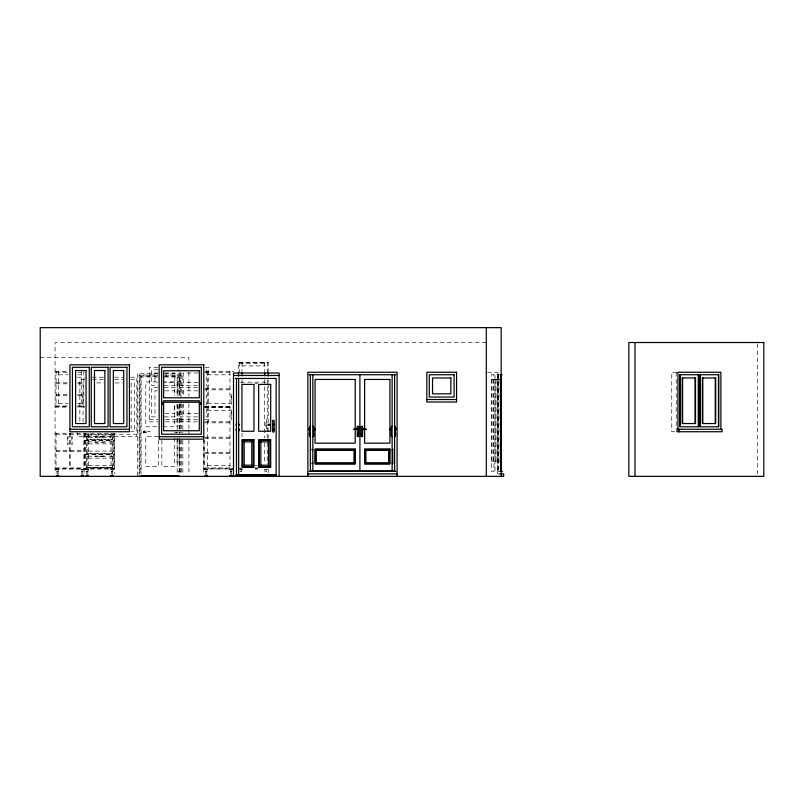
<?xml version="1.0" encoding="UTF-8"?>
<svg xmlns="http://www.w3.org/2000/svg" width="804" height="804" viewBox="0 0 804 804"><rect width="100%" height="100%" fill="white"/><g stroke="black" fill="none" stroke-linecap="round" stroke-linejoin="round"><path stroke-width="0.6" stroke-dasharray="4.02 3.01" d="M175.171 432.16L174.428 432.17M67.636 436.522L67.888 444.702L68.129 436.522M71.747 436.522L71.998 444.702L72.249 436.522M143.574 431.567L144.137 431.195M179.382 395.397L179.382 376.724L181.121 374.986L165.051 374.986M143.574 431.909L144.469 432.1M56.059 433.225L56.059 469.516L58.29 469.908L59.034 468.913M80.842 468.913L81.586 469.908L83.817 469.516L83.817 433.225M85.807 433.225L85.807 469.516L88.038 469.908L88.782 468.913M110.59 468.913L111.334 469.908L113.565 469.516L113.565 433.225M204.769 440.12L204.769 469.516L207 469.908L207.744 468.913M229.552 468.913L230.296 469.908L232.527 469.516M241.692 469.908L241.692 471.646L240.205 471.646L240.205 469.908L242.436 469.516L240.205 469.516M266.476 469.908L267.219 469.516L264.245 469.516L266.476 469.908L266.476 471.646L264.988 471.646L264.988 469.908M143.795 431.306L144.529 432.019L144.479 431.497M175.171 432.291L176.91 432.24M486.309 342.514L55.074 342.514L55.074 473.878M40.2 357.388L188.9 357.388L188.9 363.649M238.547 362.423L268.144 362.423M239.461 363.338L267.219 363.338M242.014 365.89L264.667 365.89M157.926 367.297L149.253 367.297L149.253 421.829L157.926 421.829M205.01 367.297L208.728 367.297L208.728 421.829M157.986 369.78L151.725 369.78L151.725 385.639L157.986 385.639M55.074 371.267L68.712 371.337M204.769 371.267L233.512 371.267M56.059 372.262L68.129 372.262M77.787 372.262L83.817 372.262M204.769 372.262L232.527 372.262L232.527 371.267M487.556 372.262L500.028 372.262M676.707 372.262L671.752 372.262L671.752 431.738L676.707 431.738M157.433 373.006L154.951 373.006L154.951 382.423L157.433 382.423M164.86 373.006L174.78 373.006L174.78 382.423L164.86 382.423M198.075 373.006L183.201 373.006L183.201 382.423L198.075 382.423M158.257 373.247L137.353 373.247L137.353 476.35M164.408 373.247L182.86 373.247L182.86 395.608M501.183 374.734L494.993 374.734L494.993 471.395L497.465 471.395L497.465 374.734M58.612 374.815L68.149 374.815M77.686 374.815L81.264 374.815M207.321 374.815L229.974 374.815M139.092 476.35L139.092 374.986L157.634 374.986M157.664 375.237L139.333 375.237L139.333 473.857M164.991 375.237L180.87 375.237L180.87 396.452M139.092 374.986L140.821 376.724L158.237 376.724M164.458 376.724L179.382 376.724M158.267 376.965L141.072 376.965L141.072 473.868M164.408 376.965L179.141 376.965L179.141 395.598L179.161 381.92M77.375 377.217L84.812 377.217M92.249 377.217L103.394 377.217M114.55 377.217L123.223 377.217M130.66 377.217L136.861 377.217L136.861 436.703L77.375 436.703L77.375 432.984M491.515 379.448L493.998 379.448M494.993 379.448L497.465 379.448M498.209 379.448L500.932 379.448M84.812 379.699L79.857 379.699L79.857 421.829M92.249 379.699L103.394 379.699M114.55 379.699L123.223 379.699M130.66 379.699L134.379 379.699L134.379 431.738L130.66 431.738M494.892 379.699L499.776 379.699M157.222 381.92L145.775 381.92L145.775 426.783L158.368 426.783M162.981 381.92L180.377 381.92M240.667 382.171L267.219 382.171M56.059 382.835L68.129 382.835M77.787 382.835L83.817 382.835M96.641 382.915L104.038 382.915M115.133 382.915L122.53 382.915M255.149 383.407L257.571 383.407M56.059 383.83L68.129 383.83M77.787 383.83L83.817 383.83M164.237 385.639L177.996 385.639L177.996 369.78M197.493 385.639L179.985 385.639L179.985 369.78M157.986 387.628L151.725 387.628L151.725 416.874L157.986 416.874M164.237 387.628L177.996 387.628L177.996 396.151M197.493 387.628L179.985 387.628L179.985 396.151M204.769 388.865L232.527 388.865M204.769 389.86L232.527 389.86M157.433 390.844L154.951 390.844L154.951 413.648L157.433 413.648M164.86 390.844L174.78 390.844L174.78 395.648M198.075 390.844L183.201 390.844L183.201 395.648M56.059 394.402L68.129 394.402M77.787 394.402L83.817 394.402M83.053 394.593L82.46 394.593L82.46 403.909L83.053 403.909M56.059 395.387L68.129 395.387M77.787 395.387L83.817 395.387M58.612 403.417L68.149 403.417M77.686 403.417L81.264 403.417M207.321 403.417L229.974 403.417M56.059 405.97L68.129 405.97M77.787 405.97L83.817 405.97M204.769 406.462L232.527 406.462M55.144 406.884L68.712 406.884M77.335 406.884L84.742 406.884L77.787 406.955M205.01 406.884L232.286 406.884M55.074 406.955L68.129 406.955M203.854 407.035L232.286 407.035M204.769 407.457L232.527 407.457M207.321 410.502L229.974 410.502M164.86 413.648L174.78 413.648L174.78 404.05M198.075 413.648L183.201 413.648L183.201 404.05M164.237 416.874L177.996 416.874L177.996 403.467M197.493 416.874L179.985 416.874L179.985 403.467M149.253 419.346L157.926 419.346M165.363 419.346L197.583 419.346M205.01 419.346L208.728 419.346M165.363 421.829L197.583 421.829M204.769 421.829L232.527 421.829M204.769 422.824L232.527 422.824M162.981 426.783L174.428 426.783L174.428 404.352M55.074 433.225L114.55 433.225L114.55 473.878M56.059 434.22L136.861 434.22M88.36 436.029L111.012 436.029M158.368 436.703L145.775 436.703L145.775 466.441L158.368 466.441L158.368 437.939M204.769 437.195L232.527 437.195M88.36 437.517L111.012 437.517M204.769 438.18L232.527 438.18M87.194 439.205L112.168 439.205M84.882 440.24L114.48 440.24M84.882 440.391L114.48 440.391M88.36 443.858L111.012 443.858M56.059 450.582L83.817 450.582M88.36 451.074L111.012 451.074M56.059 451.567L83.817 451.567M204.769 452.562L232.527 452.562M87.194 453.506L112.168 453.506M204.769 453.546L232.527 453.546M84.882 454.541L114.48 454.541M84.882 454.692L114.48 454.692M88.36 458.159L111.012 458.159M491.515 461.486L493.998 461.486M494.993 461.486L497.465 461.486M498.209 461.486L500.932 461.486M88.36 465.375L111.012 465.375M207.321 465.375L229.974 465.375M255.129 465.375L257.511 465.375M87.194 467.385L112.168 467.385M56.059 467.928L83.817 467.928M85.807 467.928L113.565 467.928M204.769 467.928L232.527 467.928M255.149 467.928L257.571 467.928M55.144 468.843L114.48 468.843L114.48 433.306M233.441 468.843L203.854 468.843L203.854 440.411M239.703 468.843L242.014 468.843M255.129 468.843L257.511 468.843M55.074 468.913L114.55 468.913M203.774 468.913L233.512 468.913M238.476 468.913L241.341 468.913M255.149 468.913L257.571 468.913M56.059 469.516L59.034 469.516M80.842 469.516L83.817 469.516M85.807 469.516L88.782 469.516M110.59 469.516L113.565 469.516M204.769 469.516L207.744 469.516M229.552 469.516L232.085 469.516M177.905 471.395L180.377 471.395M497.716 471.395L500.932 471.395M500.028 473.878L497.716 473.878L497.716 372.262M179.382 432.24L181.865 432.17M757.599 343.77L757.599 473.847M676.214 372.262L676.214 431.738M498.952 379.448L498.952 461.486M498.46 374.734L498.46 471.395M498.209 374.734L498.209 471.395M496.972 379.448L496.972 461.486M495.485 379.448L495.485 461.486M493.505 379.448L493.505 461.486M492.018 379.448L492.018 461.486M268.144 372.433L268.214 362.343L238.476 362.343L238.547 372.433M268.214 379.9L268.144 382.453M268.214 383.659L268.214 422.522M268.144 427.527L268.144 438.793M268.214 468.913L268.214 473.878M267.219 362.343L267.219 372.373M267.219 379.9L267.219 422.522M267.219 427.547L267.219 437.577M267.219 442.592L267.219 463.898M266.456 423.145L266.456 419.648L265.863 419.648L265.863 428.964L266.456 428.964L266.456 424.301M264.667 362.423L264.667 370.865M264.667 379.568L264.667 438.019M264.667 442.994L264.667 462.883M242.014 362.423L242.014 370.865M242.014 379.568L242.014 383.297M242.014 433.044L242.014 438.019M239.461 362.343L239.461 372.373M231.783 469.908L231.783 471.646L230.296 471.646L230.296 469.908M231.582 471.646L231.582 475.415M230.497 471.646L230.497 474.159M229.974 371.337L229.974 468.843M207.321 371.337L207.321 468.843M207 469.908L207 471.646L205.512 471.646L205.512 469.908M206.799 471.646L206.799 475.415M206.256 369.78L206.256 385.639M206.256 387.628L206.256 416.874M205.703 471.646L205.703 474.159M203.774 440.12L203.774 473.878M188.9 372.413L188.9 396.211M188.9 403.719L188.9 428.763M188.9 430.019L188.9 433.778M188.9 440.039L188.9 473.847M182.86 404.301L182.86 432.874M182.86 440.331L182.86 473.868M181.121 374.986L181.121 396.261M181.121 403.769L181.121 428.793M181.121 440.059L181.121 473.847M180.87 403.95L180.87 428.914M180.87 440.15L180.87 473.857M179.382 404.121L179.382 429.024M179.382 432.16L179.382 432.964M179.382 440.24L179.382 473.857M179.161 404.352L179.161 426.783M179.161 437.939L179.161 466.441M179.141 404.291L179.141 432.964M179.141 440.321L179.141 473.868M177.161 376.965L177.161 395.598L177.131 381.92M177.161 404.301L177.161 432.964M177.161 440.321L177.161 473.868M177.131 404.352L177.131 426.783M177.131 437.939L177.131 466.441M176.91 432.16L176.91 432.964M174.428 381.92L174.428 395.628M174.428 437.939L174.428 466.441L161.845 466.441L161.845 437.939M140.821 376.724L140.821 476.35M131.163 382.915L131.163 428.522M112.821 469.908L112.821 471.646L111.334 471.646L111.334 469.908M112.62 471.646L112.62 475.415M112.168 434.793L112.168 439.497M112.168 441.878L112.168 453.798M112.168 456.18L112.168 467.677M111.525 471.646L111.525 474.159M111.012 433.306L111.012 468.843M104.339 441.828L104.339 442.421L95.023 442.421L95.023 441.828M88.36 433.306L88.36 468.843M88.038 469.908L88.038 471.646L86.551 471.646L86.551 469.908M87.837 471.646L87.837 475.415M87.194 434.793L87.194 439.497M87.194 441.878L87.194 453.798M87.194 456.18L87.194 467.677M86.742 471.646L86.742 474.159M84.882 433.306L84.882 468.843M84.812 433.225L84.812 473.878M83.817 371.267L83.817 406.955M83.073 382.915L83.073 422.361M83.073 469.908L83.073 471.646L81.586 471.646L81.586 469.908M82.882 471.646L82.882 475.415M81.787 471.646L81.787 474.159M81.264 371.337L81.264 406.884M70.018 433.306L70.018 468.843M69.868 433.306L69.868 468.843M58.612 371.337L58.612 406.884M58.29 469.908L58.29 471.646L56.803 471.646L56.803 469.908M58.099 471.646L58.099 475.415M57.004 471.646L57.004 474.159M56.059 371.267L56.059 406.955M143.223 431.597L144.037 432.562L149.996 431.939L149.906 431.346L144.037 430.924L143.223 431.597M493.998 374.734L491.515 374.734L491.515 471.395L493.998 471.395L493.998 374.734M231.753 394.593L231.16 394.593L231.16 403.909L231.753 403.909L231.753 394.593M231.753 410.01L231.16 410.01L231.16 419.326L231.753 419.326L231.753 410.01M112.912 434.793L86.45 434.793L86.45 439.497L112.912 439.497L112.912 434.793M104.339 436.471L95.023 436.471L95.023 437.074L104.339 437.074L104.339 436.471M112.912 441.878L86.45 441.878L86.45 453.798L112.912 453.798L112.912 441.878M104.339 456.129L95.023 456.129L95.023 456.722L104.339 456.722L104.339 456.129M112.912 456.18L86.45 456.18L86.45 467.677L112.912 467.677L112.912 456.18M143.424 432.813A1.236 1.236 0 0 0 145.283 431.738A1.236 1.236 0 0 0 143.424 430.673A1.236 1.236 0 0 0 143.424 432.813"/><path stroke-width="1.21" d="M310.344 450.33L310.937 449.436M312.233 463.617L312.826 462.722M392.131 450.33L392.724 449.436M253.26 466.682L251.773 465.194L251.773 441.898L253.26 440.411L242.687 440.411L242.687 466.682L253.26 466.682L253.26 440.411M242.687 466.682L244.175 465.194L244.175 441.898L242.687 440.411M269.953 466.682L268.466 465.194L268.466 441.898L269.953 440.411L259.38 440.411L259.38 466.682L269.953 466.682L269.953 440.411M259.38 466.682L260.868 465.194L260.868 441.898L259.38 440.411M315.399 463.617L316.294 462.722L353.971 462.722L354.855 463.617L354.855 449.436L315.399 449.436L315.399 463.617L354.855 463.617M315.399 449.436L316.294 450.33L353.971 450.33L354.855 449.436M364.966 463.617L365.86 462.722L388.664 462.722L389.558 463.617L389.558 449.436L364.966 449.436L364.966 463.617L389.558 463.617M364.966 449.436L365.86 450.33L388.664 450.33L389.558 449.436M269.541 424.351C267.27 423.497 267.33 426.11 269.541 425.256M309.108 374.734L395.849 374.734M502.178 374.734L500.691 374.734L500.691 471.395M233.512 375.478L279.119 375.478M235.25 378.453L276.144 378.453L276.144 475.365L235.25 475.365M426.834 399.518L456.571 399.518M161.644 404.231L162.438 404.231L163.624 400.764L199.312 400.764L200.508 404.231L201.301 404.231M310.344 426.391L309.6 426.391L309.6 436.552L310.344 436.552M312.826 426.391L313.57 426.391L313.57 436.552L312.826 436.552M392.131 426.391L391.387 426.391L391.387 436.552L392.131 436.552M394.613 426.391L395.357 426.391L395.357 436.552L394.613 436.552M69.938 429.266L129.424 429.266M677.199 429.266L722.113 429.266L722.113 431.738L677.199 431.738M159.162 436.703L203.774 436.703M244.175 441.898L251.773 441.898M260.868 441.898L268.466 441.898M244.175 465.194L251.773 465.194M260.868 465.194L268.466 465.194M310.344 470.903L394.613 470.903M309.108 471.395L395.849 471.395M499.947 471.395L502.42 471.395M307.872 473.878L397.096 473.878M500.098 473.878L503.666 473.878L503.666 476.35L40.2 476.35L40.2 327.65L501.183 327.65L501.183 476.35M236.487 474.862L276.144 474.862M141.072 475.857L179.141 475.857M56.511 476.008L58.591 476.008M81.294 476.008L83.375 476.008M86.249 476.008L88.329 476.008M111.032 476.008L113.113 476.008M205.211 476.008L207.291 476.008M229.994 476.008L232.075 476.008M239.914 476.008L241.994 476.008M264.697 476.008L266.777 476.008M56.36 476.159L58.742 476.159M81.144 476.159L83.526 476.159M86.098 476.159L88.48 476.159M110.882 476.159L113.263 476.159M205.06 476.159L207.442 476.159M229.843 476.159L232.225 476.159M239.763 476.159L242.145 476.159M264.546 476.159L266.928 476.159M392.131 462.722L392.724 463.617M312.233 449.436L312.826 450.33M310.344 462.722L310.937 463.617M720.876 429.266L720.876 372.262L677.943 372.262L677.943 431.738M718.474 374.734L718.474 426.783M715.259 377.96L715.259 423.557M702.807 377.96L702.807 423.557M700.264 374.734L700.264 426.783M698.304 374.734L698.304 426.783M695.078 377.96L695.078 423.557M682.636 377.96L682.636 423.557M680.094 374.734L680.094 426.783M679.189 429.266L679.189 431.738M635.019 342.514L635.019 476.35M500.932 374.734L500.932 471.395M486.309 327.65L486.309 476.35M397.096 476.35L397.096 372.262L307.872 372.262L307.872 476.35M396.101 428.632L396.101 429.859M395.608 433.386L395.608 435.075M394.613 374.734L394.613 471.395M392.724 449.094L392.724 463.958M392.131 374.734L392.131 471.395M391.146 433.386L391.146 435.075M390.643 428.632L390.643 429.859M389.659 428.632L389.659 429.859M388.664 450.33L388.664 462.722M365.86 450.33L365.86 462.722M359.911 374.734L359.911 471.395M353.971 450.33L353.971 462.722M316.294 450.33L316.294 462.722M315.299 428.632L315.299 429.859M314.314 428.632L314.314 429.859M313.821 433.386L313.821 435.075M312.826 374.734L312.826 471.395M310.344 374.734L310.344 471.395M309.359 433.386L309.359 435.075M308.857 428.632L308.857 429.859M279.119 476.35L279.119 373.006L233.512 373.006L233.512 476.35M268.214 372.373L268.144 376.192M266.596 475.415L266.596 476.008M266.164 475.415L266.164 476.008M265.31 475.415L265.31 476.008M264.878 475.415L264.878 476.008M264.667 372.111L264.667 375.84M242.014 372.111L242.014 375.84M241.813 475.415L241.813 476.008M241.381 475.415L241.381 476.008M240.527 475.415L240.527 476.008M240.094 475.415L240.094 476.008M239.069 424.241L239.069 425.366M239.079 428.904L239.079 430.653M238.667 378.453L238.667 475.365M238.476 372.373L238.547 376.192M236.487 378.453L236.487 475.365M236.095 424.241L236.095 425.366M236.085 428.904L236.085 430.653M231.894 475.415L231.894 476.008M231.472 475.415L231.472 476.008M230.607 475.415L230.607 476.008M230.175 475.415L230.175 476.008M207.11 475.415L207.11 476.008M206.678 475.415L206.678 476.008M205.824 475.415L205.824 476.008M205.392 475.415L205.392 476.008M112.932 475.415L112.932 476.008M112.5 475.415L112.5 476.008M111.645 475.415L111.645 476.008M111.213 475.415L111.213 476.008M88.149 475.415L88.149 476.008M87.716 475.415L87.716 476.008M86.862 475.415L86.862 476.008M86.43 475.415L86.43 476.008M83.194 475.415L83.194 476.008M82.762 475.415L82.762 476.008M81.907 475.415L81.907 476.008M81.475 475.415L81.475 476.008M58.411 475.415L58.411 476.008M57.978 475.415L57.978 476.008M57.124 475.415L57.124 476.008M56.692 475.415L56.692 476.008M362.162 434.17C361.458 436.914 361.71 431.547 362.162 434.17M273.893 429.336C273.611 432.793 272.214 427.668 273.893 429.336M272.687 420.793L272.677 431.587L273.42 432.331L274.164 431.587L274.164 420.934L273.561 420.211L272.687 420.793M272.857 424.653C273.571 426.864 274.576 423.085 272.857 424.653M366.423 429.356L361.9 429.688L361.569 428.994A1.045 1.045 0 0 1 362.162 428.663L366.423 429.356M358.353 429.256L353.428 429.447L357.669 428.663A1.045 1.045 0 0 1 358.262 428.994L358.353 429.256M358.192 434.813C356.433 435.105 358.795 431.688 358.192 434.813M763.8 342.514L628.818 342.514L628.818 476.35L763.8 476.35L763.8 342.514M129.424 364.825L69.938 364.825L69.938 431.738L129.424 431.738L129.424 364.825M203.774 364.825L159.162 364.825L159.162 439.175L203.774 439.175L203.774 364.825M89.274 367.297L72.42 367.297L72.42 426.783L89.274 426.783L89.274 367.297M108.108 367.297L91.254 367.297L91.254 426.783L108.108 426.783L108.108 367.297M126.942 367.297L110.088 367.297L110.088 426.783L126.942 426.783L126.942 367.297M201.301 367.297L161.644 367.297L161.644 434.22L201.301 434.22L201.301 367.297M86.048 370.523L75.636 370.523L75.636 423.557L86.048 423.557L86.048 370.523M104.882 370.523L94.48 370.523L94.48 423.557L104.882 423.557L104.882 370.523M123.726 370.523L113.314 370.523L113.314 423.557L123.726 423.557L123.726 370.523M199.312 370.775L163.624 370.775L163.624 397.789L199.312 397.789L199.312 370.775M456.571 372.262L426.834 372.262L426.834 402L456.571 402L456.571 372.262M454.099 374.734L429.306 374.734L429.306 397.045L454.099 397.045L454.099 374.734M698.555 374.734L679.842 374.734L679.842 426.783L698.555 426.783L698.555 374.734M718.726 374.734L700.023 374.734L700.023 426.783L718.726 426.783L718.726 374.734M450.873 377.96L432.532 377.96L432.532 393.819L450.873 393.819L450.873 377.96M695.51 377.96L682.204 377.96L682.204 423.557L695.51 423.557L695.51 377.96M715.691 377.96L702.374 377.96L702.374 423.557L715.691 423.557L715.691 377.96M355.207 379.448L315.057 379.448L315.057 443.145L355.207 443.145L355.207 379.448M389.9 379.448L364.624 379.448L364.624 443.145L389.9 443.145L389.9 379.448M253.963 384.402L241.944 384.402L241.944 431.245L253.963 431.245L253.963 384.402M270.697 384.402L258.667 384.402L258.667 431.245L270.697 431.245L270.697 384.402M199.312 402.251L163.624 402.251L163.624 430.753L199.312 430.753L199.312 402.251M358.624 426.391L357.237 426.391L357.237 436.552L358.624 436.552L358.624 426.391M362.594 426.391L361.207 426.391L361.207 436.552L362.594 436.552L362.594 426.391M254.004 439.667L241.944 439.667L241.944 467.425L254.004 467.425L254.004 439.667M270.697 439.667L258.637 439.667L258.637 467.425L270.697 467.425L270.697 439.667M355.207 449.094L315.057 449.094L315.057 463.958L355.207 463.958L355.207 449.094M389.9 449.094L364.624 449.094L364.624 463.958L389.9 463.958L389.9 449.094"/></g></svg>
